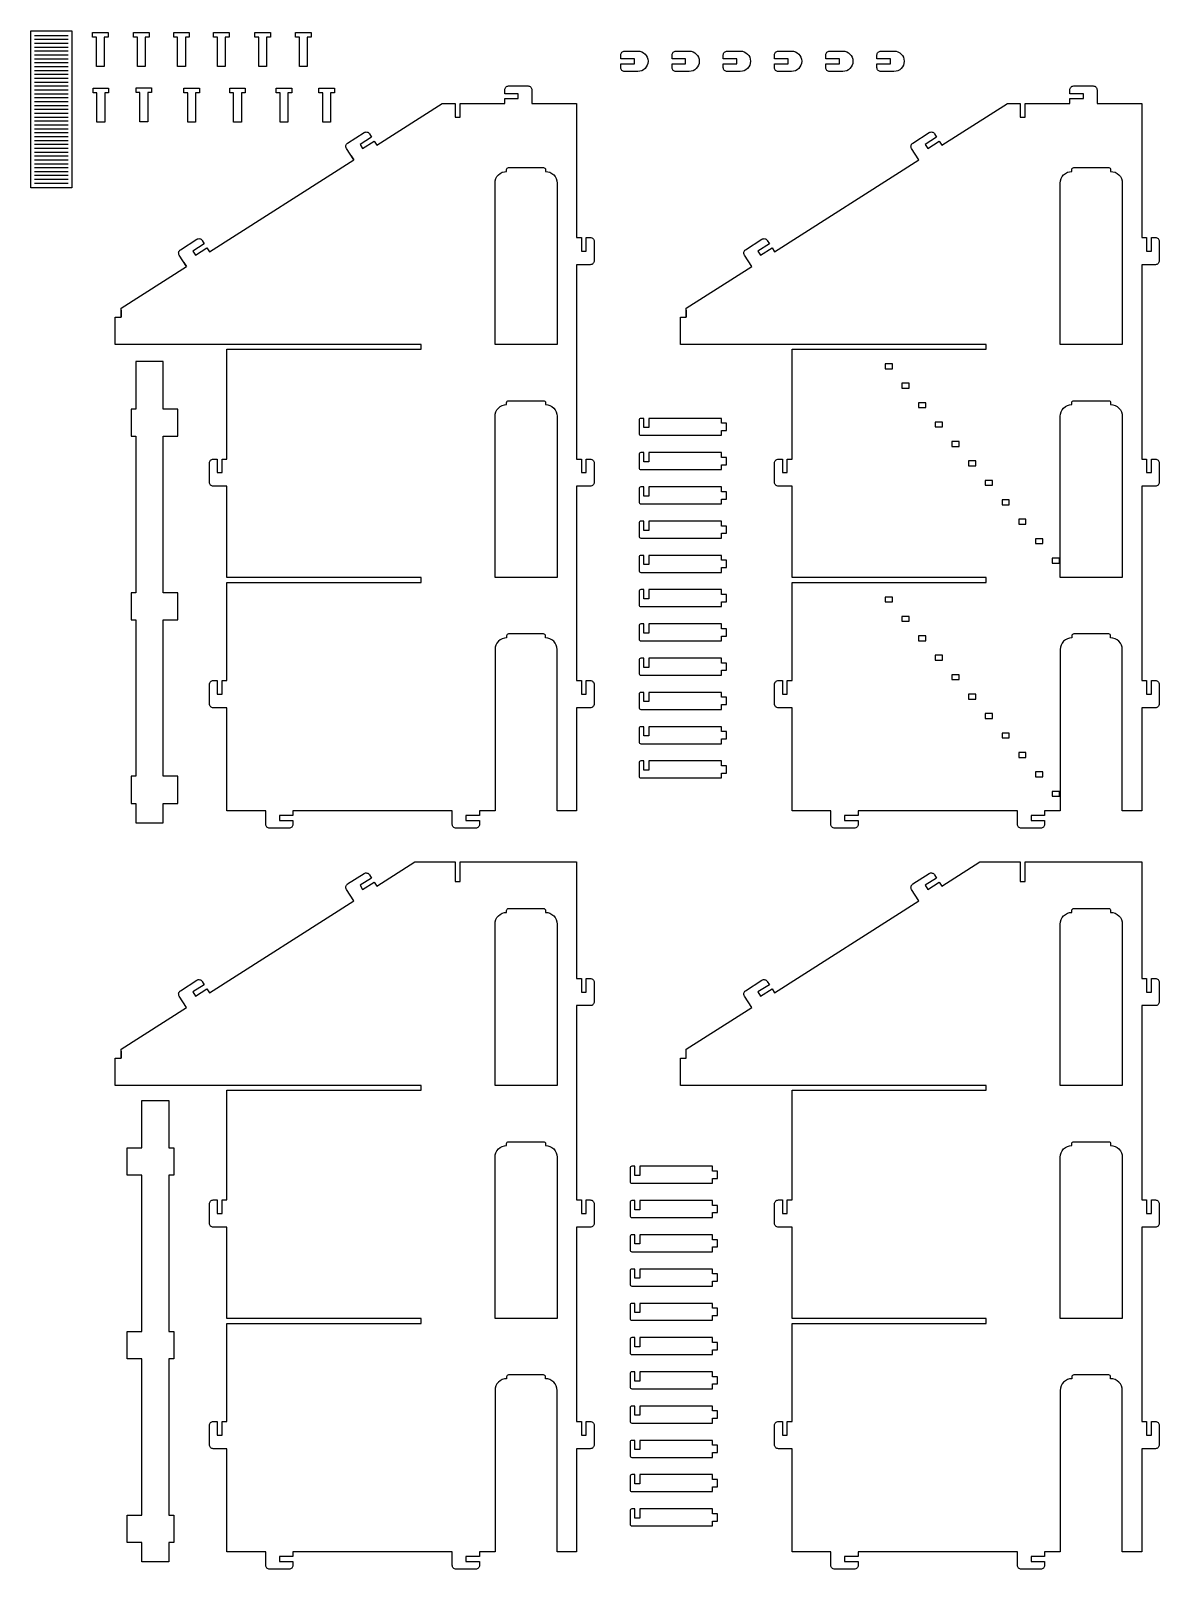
# Model space of a CAD drawing. Extents: x 3446 to 14467, y -2787 to 3269.
# Drawn here: x 11679 to 14467, y -617 to 3184 of the extents above; entities that cross this region are included whole.
import ezdxf

# ---------------------------------------------------------------- set-up
doc = ezdxf.new("R2010")
doc.units = 0
doc.header["$MEASUREMENT"] = 0
doc.layers.add('LAYER_1', color=18, linetype='CONTINUOUS')

msp = doc.modelspace()

# ---------------------------------------------------------------- linework, layer by layer
at = {"layer": 'LAYER_1'}
for points in [[(11679.1, 3183.6), (11780.8, 3183.6), (11780.8, 2795.7), (11679.1, 2795.7)], [(11860.4, 3167.6), (11860.4, 3095.6), (11841.2, 3095.6), (11841.2, 3167.6), (11831.6, 3167.6), (11831.6, 3179.6), (11870, 3179.6), (11870, 3167.6)], [(11961.7, 3167.6), (11961.7, 3095.6), (11942.5, 3095.6), (11942.5, 3167.6), (11932.9, 3167.6), (11932.9, 3179.6), (11971.3, 3179.6), (11971.3, 3167.6)], [(12061, 3167.6), (12061, 3095.6), (12041.8, 3095.6), (12041.8, 3167.6), (12032.2, 3167.6), (12032.2, 3179.6), (12070.6, 3179.6), (12070.6, 3167.6)], [(12159.4, 3167.6), (12159.4, 3095.6), (12140.2, 3095.6), (12140.2, 3167.6), (12130.6, 3167.6), (12130.6, 3179.6), (12169, 3179.6), (12169, 3167.6)], [(12261.7, 3167.6), (12261.7, 3095.6), (12242.5, 3095.6), (12242.5, 3167.6), (12232.9, 3167.6), (12232.9, 3179.6), (12271.3, 3179.6), (12271.3, 3167.6)], [(12362, 3167.6), (12362, 3095.6), (12342.8, 3095.6), (12342.8, 3167.6), (12333.2, 3167.6), (12333.2, 3179.6), (12371.6, 3179.6), (12371.6, 3167.6)], [(11861.9, 3030), (11861.9, 2958), (11842.7, 2958), (11842.7, 3030), (11833.1, 3030), (11833.1, 3042), (11871.5, 3042), (11871.5, 3030)], [(11968.1, 3030.9), (11968.1, 2958.9), (11948.9, 2958.9), (11948.9, 3030.9), (11939.3, 3030.9), (11939.3, 3042.9), (11977.7, 3042.9), (11977.7, 3030.9)], [(12086.4, 3030), (12086.4, 2958), (12067.2, 2958), (12067.2, 3030), (12057.6, 3030), (12057.6, 3042), (12096, 3042), (12096, 3030)], [(12199.5, 3030), (12199.5, 2958), (12180.3, 2958), (12180.3, 3030), (12170.7, 3030), (12170.7, 3042), (12209.1, 3042), (12209.1, 3030)], [(12314.4, 3030), (12314.4, 2958), (12295.2, 2958), (12295.2, 3030), (12285.6, 3030), (12285.6, 3042), (12324, 3042), (12324, 3030)], [(12419.8, 3030), (12419.8, 2958), (12400.6, 2958), (12400.6, 3030), (12391, 3030), (12391, 3042), (12429.4, 3042), (12429.4, 3030)], [(11938.9, 2249.2), (11926.9, 2249.2), (11926.9, 2182), (11938.9, 2182), (11938.9, 1795.6), (11926.9, 1795.6), (11926.9, 1728.4), (11938.9, 1728.4), (11938.9, 1342), (11926.9, 1342), (11926.9, 1274.8), (11938.9, 1274.8), (11938.9, 1226.8), (12006.1, 1226.8), (12006.1, 1274.8), (12042.1, 1274.8), (12042.1, 1342), (12006.1, 1342), (12006.1, 1728.4), (12042.1, 1728.4), (12042.1, 1795.6), (12006.1, 1795.6), (12006.1, 2182), (12042.1, 2182), (12042.1, 2249.2), (12006.1, 2249.2), (12006.1, 2366.8), (11938.9, 2366.8)], [(13790.1, 2348.9), (13808, 2348.9), (13808, 2360.9), (13790.1, 2360.9)], [(13831.3, 2300.9), (13849.3, 2300.9), (13849.3, 2312.9), (13831.3, 2312.9)], [(13872.6, 2252.9), (13890.5, 2252.9), (13890.5, 2264.9), (13872.6, 2264.9)], [(13913.8, 2204.9), (13931.7, 2204.9), (13931.7, 2216.9), (13913.8, 2216.9)], [(13955, 2156.9), (13973, 2156.9), (13973, 2168.9), (13955, 2168.9)], [(13996.3, 2108.9), (14014.2, 2108.9), (14014.2, 2120.9), (13996.3, 2120.9)], [(14037.5, 2060.9), (14055.4, 2060.9), (14055.4, 2072.9), (14037.5, 2072.9)], [(14078.8, 2012.9), (14096.7, 2012.9), (14096.7, 2024.9), (14078.8, 2024.9)], [(14120, 1964.9), (14137.9, 1964.9), (14137.9, 1976.9), (14120, 1976.9)], [(14161.2, 1916.9), (14179.2, 1916.9), (14179.2, 1928.9), (14161.2, 1928.9)], [(14202.5, 1868.9), (14220.4, 1868.9), (14220.4, 1880.9), (14202.5, 1880.9)], [(13790.1, 1772.9), (13808, 1772.9), (13808, 1784.9), (13790.1, 1784.9)], [(13831.3, 1724.9), (13849.3, 1724.9), (13849.3, 1736.9), (13831.3, 1736.9)], [(13872.6, 1676.9), (13890.5, 1676.9), (13890.5, 1688.9), (13872.6, 1688.9)], [(13913.8, 1628.9), (13931.7, 1628.9), (13931.7, 1640.9), (13913.8, 1640.9)], [(13955, 1580.9), (13973, 1580.9), (13973, 1592.9), (13955, 1592.9)], [(13996.3, 1532.9), (14014.2, 1532.9), (14014.2, 1544.9), (13996.3, 1544.9)], [(14037.5, 1484.9), (14055.4, 1484.9), (14055.4, 1496.9), (14037.5, 1496.9)], [(14078.8, 1436.9), (14096.7, 1436.9), (14096.7, 1448.9), (14078.8, 1448.9)], [(14120, 1388.9), (14137.9, 1388.9), (14137.9, 1400.9), (14120, 1400.9)], [(14161.2, 1340.9), (14179.2, 1340.9), (14179.2, 1352.9), (14161.2, 1352.9)], [(14202.5, 1292.9), (14220.4, 1292.9), (14220.4, 1304.9), (14202.5, 1304.9)], [(12020.6, 424), (12032.6, 424), (12032.6, 356.8), (12020.6, 356.8), (12020.6, -29.6), (12032.6, -29.6), (12032.6, -96.8), (12020.6, -96.8), (12020.6, -483.2), (12032.6, -483.2), (12032.6, -550.4), (12020.6, -550.4), (12020.6, -598.4), (11953.4, -598.4), (11953.4, -550.4), (11917.4, -550.4), (11917.4, -483.2), (11953.4, -483.2), (11953.4, -96.8), (11917.4, -96.8), (11917.4, -29.6), (11953.4, -29.6), (11953.4, 356.8), (11917.4, 356.8), (11917.4, 424), (11953.4, 424), (11953.4, 541.6), (12020.6, 541.6)]]:
    msp.add_lwpolyline(points, close=True, dxfattribs=at)
for points in [[(11688.7, 3172.1), (11771.2, 3172.1)], [(11688.7, 3162.5), (11771.2, 3162.5)], [(11688.7, 3152.9), (11771.2, 3152.9)], [(11688.7, 3143.3), (11771.2, 3143.3)], [(11688.7, 3133.7), (11771.2, 3133.7)], [(11688.7, 3124.1), (11771.2, 3124.1)], [(11688.7, 3114.5), (11771.2, 3114.5)], [(11688.7, 3104.9), (11771.2, 3104.9)], [(11688.7, 3095.3), (11771.2, 3095.3)], [(11688.7, 3085.7), (11771.2, 3085.7)], [(11688.7, 3076.1), (11771.2, 3076.1)], [(11688.7, 3066.5), (11771.2, 3066.5)], [(11688.7, 3056.9), (11771.2, 3056.9)], [(11688.7, 3047.3), (11771.2, 3047.3)], [(11688.7, 3037.7), (11771.2, 3037.7)], [(11688.7, 3028.1), (11771.2, 3028.1)], [(11688.7, 3018.5), (11771.2, 3018.5)], [(11688.7, 3008.9), (11771.2, 3008.9)], [(11688.7, 2999.3), (11771.2, 2999.3)], [(11688.7, 2989.7), (11771.2, 2989.7)], [(11688.7, 2980.1), (11771.2, 2980.1)], [(11688.7, 2970.5), (11771.2, 2970.5)], [(11688.7, 2960.9), (11771.2, 2960.9)], [(11688.7, 2951.3), (11771.2, 2951.3)], [(11688.7, 2941.7), (11771.2, 2941.7)], [(11688.7, 2932.1), (11771.2, 2932.1)], [(11688.7, 2922.5), (11771.2, 2922.5)], [(11688.7, 2912.9), (11771.2, 2912.9)], [(11688.7, 2903.3), (11771.2, 2903.3)], [(11688.7, 2893.7), (11771.2, 2893.7)], [(12527.4, 2911), (12533.8, 2900.8)], [(11688.7, 2884.1), (11771.2, 2884.1)], [(11688.7, 2874.5), (11771.2, 2874.5)], [(11688.7, 2864.9), (11771.2, 2864.9)], [(11688.7, 2855.3), (11771.2, 2855.3)], [(12470.7, 2874.8), (12477.2, 2864.7)], [(11688.7, 2845.7), (11771.2, 2845.7)], [(11688.7, 2836.1), (11771.2, 2836.1)], [(11688.7, 2826.5), (11771.2, 2826.5)], [(11688.7, 2816.9), (11771.2, 2816.9)], [(11688.7, 2807.3), (11771.2, 2807.3)], [(12114.2, 2647.5), (12120.7, 2637.3)], [(12057.6, 2611.3), (12064, 2601.2)], [(13027.7, 2605.7), (13027.7, 2448.6)]]:
    msp.add_lwpolyline(points, dxfattribs=at)
for points in [[(13137, 3102.2), (13170.6, 3102.2), (13170.6, 3114.2), (13137, 3114.2), (13137, 3123.8, -0.414214), (13146.6, 3133.4), (13179, 3133.4, -1), (13179, 3083), (13146.6, 3083, -0.414214), (13137, 3092.6)], [(13263.5, 3102.2), (13297.1, 3102.2), (13297.1, 3114.2), (13263.5, 3114.2), (13263.5, 3123.8, -0.414214), (13273.1, 3133.4), (13305.5, 3133.4, -1), (13305.5, 3083), (13273.1, 3083, -0.414214), (13263.5, 3092.6)], [(13390.1, 3102.2), (13423.7, 3102.2), (13423.7, 3114.2), (13390.1, 3114.2), (13390.1, 3123.8, -0.414214), (13399.7, 3133.4), (13432.1, 3133.4, -1), (13432.1, 3083), (13399.7, 3083, -0.414214), (13390.1, 3092.6)], [(13516.7, 3102.2), (13550.3, 3102.2), (13550.3, 3114.2), (13516.7, 3114.2), (13516.7, 3123.8, -0.414214), (13526.3, 3133.4), (13558.7, 3133.4, -1), (13558.7, 3083), (13526.3, 3083, -0.414214), (13516.7, 3092.6)], [(13643.3, 3102.2), (13676.9, 3102.2), (13676.9, 3114.2), (13643.3, 3114.2), (13643.3, 3123.8, -0.414214), (13652.9, 3133.4), (13685.3, 3133.4, -1), (13685.3, 3083), (13652.9, 3083, -0.414214), (13643.3, 3092.6)], [(13769.8, 3102.2), (13803.4, 3102.2), (13803.4, 3114.2), (13769.8, 3114.2), (13769.8, 3123.8, -0.414214), (13779.4, 3133.4), (13811.8, 3133.4, -1), (13811.8, 3083), (13779.4, 3083, -0.414214), (13769.8, 3092.6)], [(11902.1, 2493.1), (11902.1, 2476.1), (11902.1, 2498), (12064, 2601.2), (12045.9, 2629.5, -0.414214), (12048.9, 2642.8), (12089.3, 2668.6, -0.414214), (12102.6, 2665.7), (12107.8, 2657.6), (12079.4, 2639.5), (12085.9, 2629.4), (12114.2, 2647.5), (12120.7, 2637.3), (12477.2, 2864.7), (12459.1, 2893, -0.414214), (12462, 2906.3), (12502.5, 2932.1, -0.414214), (12515.8, 2929.2), (12520.9, 2921.1), (12492.6, 2903), (12499.1, 2892.9), (12527.4, 2911), (12533.8, 2900.8), (12695.7, 3004.1), (12727.7, 3004.1), (12727.7, 2970.5), (12739.7, 2970.5), (12739.7, 3004.1), (12850.1, 3004.1), (12850.1, 3016.1), (12883.7, 3016.1), (12883.7, 3028.1), (12850.1, 3028.1), (12850.1, 3037.7, -0.414214), (12859.7, 3047.3), (12907.7, 3047.3, -0.414214), (12917.3, 3037.7), (12917.3, 3004.1), (13027.7, 3004.1), (13027.7, 2672.9), (13039.7, 2672.9), (13039.7, 2639.3), (13051.7, 2639.3), (13051.7, 2672.9), (13061.3, 2672.9, -0.414214), (13070.9, 2663.3), (13070.9, 2615.3, -0.414214), (13061.3, 2605.7), (13027.7, 2605.7), (13027.7, 2125.7), (13039.7, 2125.7), (13039.7, 2092.1), (13051.7, 2092.1), (13051.7, 2125.7), (13061.3, 2125.7, -0.414214), (13070.9, 2116.1), (13070.9, 2068.1, -0.414214), (13061.3, 2058.5), (13027.7, 2058.5), (13027.7, 1578.5), (13039.7, 1578.5), (13039.7, 1544.9), (13051.7, 1544.9), (13051.7, 1578.5), (13061.3, 1578.5, -0.414214), (13070.9, 1568.9), (13070.9, 1520.9, -0.414214), (13061.3, 1511.3), (13027.7, 1511.3), (13027.7, 1256.9), (12979.7, 1256.9), (12979.7, 1655.3, 0.414214), (12950.9, 1684.1), (12950.9, 1688.9, 0.414214), (12946.1, 1693.7), (12859.7, 1693.7, 0.414214), (12854.9, 1688.9), (12854.9, 1684.1, 0.414214), (12826.1, 1655.3), (12826.1, 1256.9), (12787.7, 1256.9), (12787.7, 1244.9), (12754.1, 1244.9), (12754.1, 1232.9), (12787.7, 1232.9), (12787.7, 1223.3, -0.414214), (12778.1, 1213.7), (12730.1, 1213.7, -0.414214), (12720.5, 1223.3), (12720.5, 1256.9), (12326.9, 1256.9), (12326.9, 1244.9), (12293.3, 1244.9), (12293.3, 1232.9), (12326.9, 1232.9), (12326.9, 1223.3, -0.414214), (12317.3, 1213.7), (12269.3, 1213.7, -0.414214), (12259.7, 1223.3), (12259.7, 1256.9), (12163.7, 1256.9), (12163.7, 1511.3), (12130.1, 1511.3, -0.414214), (12120.5, 1520.9), (12120.5, 1568.9, -0.414214), (12130.1, 1578.5), (12139.7, 1578.5), (12139.7, 1544.9), (12151.7, 1544.9), (12151.7, 1578.5), (12163.7, 1578.5), (12163.7, 1820.9), (12643.7, 1820.9), (12643.7, 1832.9), (12163.7, 1832.9), (12163.7, 2058.5), (12130.1, 2058.5, -0.414214), (12120.5, 2068.1), (12120.5, 2116.1, -0.414214), (12130.1, 2125.7), (12139.7, 2125.7), (12139.7, 2092.1), (12151.7, 2092.1), (12151.7, 2125.7), (12163.7, 2125.7), (12163.7, 2396.9), (12643.7, 2396.9), (12643.7, 2408.9), (11887.7, 2408.9), (11887.7, 2476.1), (11902.1, 2476.1)], [(13298.4, 2493.1), (13298.4, 2476.1), (13298.4, 2498), (13460.3, 2601.2), (13442.2, 2629.5, -0.414214), (13445.2, 2642.8), (13485.6, 2668.6, -0.414214), (13498.9, 2665.7), (13504, 2657.6), (13475.7, 2639.5), (13482.2, 2629.4), (13510.5, 2647.5), (13516.9, 2637.3), (13873.5, 2864.7), (13855.4, 2893, -0.414214), (13858.3, 2906.3), (13898.8, 2932.1, -0.414214), (13912, 2929.2), (13917.2, 2921.1), (13888.9, 2903), (13895.3, 2892.9), (13923.7, 2911), (13930.1, 2900.8), (14092, 3004.1), (14124, 3004.1), (14124, 2970.5), (14136, 2970.5), (14136, 3004.1), (14246.4, 3004.1), (14246.4, 3016.1), (14280, 3016.1), (14280, 3028.1), (14246.4, 3028.1), (14246.4, 3037.7, -0.414214), (14256, 3047.3), (14304, 3047.3, -0.414214), (14313.6, 3037.7), (14313.6, 3004.1), (14424, 3004.1), (14424, 2672.9), (14436, 2672.9), (14436, 2639.3), (14448, 2639.3), (14448, 2672.9), (14457.6, 2672.9, -0.414214), (14467.2, 2663.3), (14467.2, 2615.3, -0.414214), (14457.6, 2605.7), (14424, 2605.7), (14424, 2125.7), (14436, 2125.7), (14436, 2092.1), (14448, 2092.1), (14448, 2125.7), (14457.6, 2125.7, -0.414214), (14467.2, 2116.1), (14467.2, 2068.1, -0.414214), (14457.6, 2058.5), (14424, 2058.5), (14424, 1578.5), (14436, 1578.5), (14436, 1544.9), (14448, 1544.9), (14448, 1578.5), (14457.6, 1578.5, -0.414214), (14467.2, 1568.9), (14467.2, 1520.9, -0.414214), (14457.6, 1511.3), (14424, 1511.3), (14424, 1256.9), (14376, 1256.9), (14376, 1655.3, 0.414214), (14347.2, 1684.1), (14347.2, 1688.9, 0.414214), (14342.4, 1693.7), (14256, 1693.7, 0.414214), (14251.2, 1688.9), (14251.2, 1684.1, 0.414214), (14222.4, 1655.3), (14222.4, 1256.9), (14184, 1256.9), (14184, 1244.9), (14150.4, 1244.9), (14150.4, 1232.9), (14184, 1232.9), (14184, 1223.3, -0.414214), (14174.4, 1213.7), (14126.4, 1213.7, -0.414214), (14116.8, 1223.3), (14116.8, 1256.9), (13723.2, 1256.9), (13723.2, 1244.9), (13689.6, 1244.9), (13689.6, 1232.9), (13723.2, 1232.9), (13723.2, 1223.3, -0.414214), (13713.6, 1213.7), (13665.6, 1213.7, -0.414214), (13656, 1223.3), (13656, 1256.9), (13560, 1256.9), (13560, 1511.3), (13526.4, 1511.3, -0.414214), (13516.8, 1520.9), (13516.8, 1568.9, -0.414214), (13526.4, 1578.5), (13536, 1578.5), (13536, 1544.9), (13548, 1544.9), (13548, 1578.5), (13560, 1578.5), (13560, 1820.9), (14040, 1820.9), (14040, 1832.9), (13560, 1832.9), (13560, 2058.5), (13526.4, 2058.5, -0.414214), (13516.8, 2068.1), (13516.8, 2116.1, -0.414214), (13526.4, 2125.7), (13536, 2125.7), (13536, 2092.1), (13548, 2092.1), (13548, 2125.7), (13560, 2125.7), (13560, 2396.9), (14040, 2396.9), (14040, 2408.9), (13284, 2408.9), (13284, 2476.1), (13298.4, 2476.1)], [(12979.7, 2807.3), (12979.7, 2408.9), (12826.1, 2408.9), (12826.1, 2807.3, -0.414214), (12854.9, 2836.1), (12854.9, 2840.9, -0.414214), (12859.7, 2845.7), (12946.1, 2845.7, -0.414214), (12950.9, 2840.9), (12950.9, 2836.1, -0.414214)], [(14376, 2807.3), (14376, 2408.9), (14222.4, 2408.9), (14222.4, 2807.3, -0.414214), (14251.2, 2836.1), (14251.2, 2840.9, -0.414214), (14256, 2845.7), (14342.4, 2845.7, -0.414214), (14347.2, 2840.9), (14347.2, 2836.1, -0.414214)], [(12979.7, 2231.3), (12979.7, 1832.9), (12826.1, 1832.9), (12826.1, 2231.3, -0.414214), (12854.9, 2260.1), (12854.9, 2264.9, -0.414214), (12859.7, 2269.7), (12946.1, 2269.7, -0.414214), (12950.9, 2264.9), (12950.9, 2260.1, -0.414214)], [(14376, 2231.3), (14376, 1832.9), (14222.4, 1832.9), (14222.4, 2231.3, -0.414214), (14251.2, 2260.1), (14251.2, 2264.9, -0.414214), (14256, 2269.7), (14342.4, 2269.7, -0.414214), (14347.2, 2264.9), (14347.2, 2260.1, -0.414214)], [(13386, 2226.2), (13206, 2226.2), (13206, 2203.5), (13194, 2203.5), (13194, 2226.2), (13186.8, 2226.2, 0.414214), (13182, 2221.4), (13182, 2189.1, 0.414214), (13186.8, 2184.3), (13386, 2184.3), (13386, 2196.3), (13398, 2196.3), (13398, 2214.2), (13386, 2214.2)], [(13386, 2141.6), (13206, 2141.6), (13206, 2118.9), (13194, 2118.9), (13194, 2141.6), (13186.8, 2141.6, 0.414214), (13182, 2136.8), (13182, 2104.5, 0.414214), (13186.8, 2099.7), (13386, 2099.7), (13386, 2111.7), (13398, 2111.7), (13398, 2129.6), (13386, 2129.6)], [(13386, 2057), (13206, 2057), (13206, 2034.2), (13194, 2034.2), (13194, 2057), (13186.8, 2057, 0.414214), (13182, 2052.2), (13182, 2019.8, 0.414214), (13186.8, 2015), (13386, 2015), (13386, 2027), (13398, 2027), (13398, 2045), (13386, 2045)], [(13386, 1972.3), (13206, 1972.3), (13206, 1949.6), (13194, 1949.6), (13194, 1972.3), (13186.8, 1972.3, 0.414214), (13182, 1967.5), (13182, 1935.2, 0.414214), (13186.8, 1930.4), (13386, 1930.4), (13386, 1942.4), (13398, 1942.4), (13398, 1960.3), (13386, 1960.3)], [(13386, 1887.7), (13206, 1887.7), (13206, 1865), (13194, 1865), (13194, 1887.7), (13186.8, 1887.7, 0.414214), (13182, 1882.9), (13182, 1850.6, 0.414214), (13186.8, 1845.8), (13386, 1845.8), (13386, 1857.8), (13398, 1857.8), (13398, 1875.7), (13386, 1875.7)], [(13386, 1803.1), (13206, 1803.1), (13206, 1780.4), (13194, 1780.4), (13194, 1803.1), (13186.8, 1803.1, 0.414214), (13182, 1798.3), (13182, 1766, 0.414214), (13186.8, 1761.2), (13386, 1761.2), (13386, 1773.2), (13398, 1773.2), (13398, 1791.1), (13386, 1791.1)], [(13386, 1718.4), (13206, 1718.4), (13206, 1695.7), (13194, 1695.7), (13194, 1718.4), (13186.8, 1718.4, 0.414214), (13182, 1713.6), (13182, 1681.3, 0.414214), (13186.8, 1676.5), (13386, 1676.5), (13386, 1688.5), (13398, 1688.5), (13398, 1706.4), (13386, 1706.4)], [(13386, 1633.8), (13206, 1633.8), (13206, 1611.1), (13194, 1611.1), (13194, 1633.8), (13186.8, 1633.8, 0.414214), (13182, 1629), (13182, 1596.7, 0.414214), (13186.8, 1591.9), (13386, 1591.9), (13386, 1603.9), (13398, 1603.9), (13398, 1621.8), (13386, 1621.8)], [(13386, 1549.2), (13206, 1549.2), (13206, 1526.5), (13194, 1526.5), (13194, 1549.2), (13186.8, 1549.2, 0.414214), (13182, 1544.4), (13182, 1512.1, 0.414214), (13186.8, 1507.3), (13386, 1507.3), (13386, 1519.3), (13398, 1519.3), (13398, 1537.2), (13386, 1537.2)], [(13386, 1464.6), (13206, 1464.6), (13206, 1441.8), (13194, 1441.8), (13194, 1464.6), (13186.8, 1464.6, 0.414214), (13182, 1459.8), (13182, 1427.4, 0.414214), (13186.8, 1422.6), (13386, 1422.6), (13386, 1434.6), (13398, 1434.6), (13398, 1452.6), (13386, 1452.6)], [(13386, 1379.9), (13206, 1379.9), (13206, 1357.2), (13194, 1357.2), (13194, 1379.9), (13186.8, 1379.9, 0.414214), (13182, 1375.1), (13182, 1342.8, 0.414214), (13186.8, 1338), (13386, 1338), (13386, 1350), (13398, 1350), (13398, 1367.9), (13386, 1367.9)], [(11902.1, 662.8), (11902.1, 645.9), (11902.1, 667.7), (12064, 771), (12045.9, 799.3, -0.414214), (12048.9, 812.5), (12089.3, 838.4, -0.414214), (12102.6, 835.4), (12107.8, 827.3), (12079.4, 809.3), (12085.9, 799.1), (12114.2, 817.2), (12120.7, 807.1), (12477.2, 1034.5), (12459.1, 1062.8, -0.414214), (12462, 1076.1), (12502.5, 1101.9, -0.414214), (12515.8, 1098.9), (12520.9, 1090.8), (12492.6, 1072.8), (12499.1, 1062.7), (12527.4, 1080.7), (12533.8, 1070.6), (12627.7, 1130.5), (12727.7, 1130.5), (12727.7, 1082.5), (12739.7, 1082.5), (12739.7, 1130.5), (13027.7, 1130.5), (13027.7, 842.7), (13039.7, 842.7), (13039.7, 809.1), (13051.7, 809.1), (13051.7, 842.7), (13061.3, 842.7, -0.414214), (13070.9, 833.1), (13070.9, 785.1, -0.414214), (13061.3, 775.5), (13027.7, 775.5), (13027.7, 295.5), (13039.7, 295.5), (13039.7, 261.9), (13051.7, 261.9), (13051.7, 295.5), (13061.3, 295.5, -0.414214), (13070.9, 285.9), (13070.9, 237.9, -0.414214), (13061.3, 228.3), (13027.7, 228.3), (13027.7, -251.7), (13039.7, -251.7), (13039.7, -285.3), (13051.7, -285.3), (13051.7, -251.7), (13061.3, -251.7, -0.414214), (13070.9, -261.3), (13070.9, -309.3, -0.414214), (13061.3, -318.9), (13027.7, -318.9), (13027.7, -573.3), (12979.7, -573.3), (12979.7, -174.9, 0.414214), (12950.9, -146.1), (12950.9, -141.3, 0.414214), (12946.1, -136.5), (12859.7, -136.5, 0.414214), (12854.9, -141.3), (12854.9, -146.1, 0.414214), (12826.1, -174.9), (12826.1, -573.3), (12787.7, -573.3), (12787.7, -585.3), (12754.1, -585.3), (12754.1, -597.3), (12787.7, -597.3), (12787.7, -606.9, -0.414214), (12778.1, -616.5), (12730.1, -616.5, -0.414214), (12720.5, -606.9), (12720.5, -573.3), (12326.9, -573.3), (12326.9, -585.3), (12293.3, -585.3), (12293.3, -597.3), (12326.9, -597.3), (12326.9, -606.9, -0.414214), (12317.3, -616.5), (12269.3, -616.5, -0.414214), (12259.7, -606.9), (12259.7, -573.3), (12163.7, -573.3), (12163.7, -318.9), (12130.1, -318.9, -0.414214), (12120.5, -309.3), (12120.5, -261.3, -0.414214), (12130.1, -251.7), (12139.7, -251.7), (12139.7, -285.3), (12151.7, -285.3), (12151.7, -251.7), (12163.7, -251.7), (12163.7, -9.3), (12643.7, -9.3), (12643.7, 2.7), (12163.7, 2.7), (12163.7, 228.3), (12130.1, 228.3, -0.414214), (12120.5, 237.9), (12120.5, 285.9, -0.414214), (12130.1, 295.5), (12139.7, 295.5), (12139.7, 261.9), (12151.7, 261.9), (12151.7, 295.5), (12163.7, 295.5), (12163.7, 566.7), (12643.7, 566.7), (12643.7, 578.7), (11887.7, 578.7), (11887.7, 645.9), (11902.1, 645.9)], [(13298.4, 656.8), (13298.4, 667.7), (13460.3, 771), (13442.2, 799.3, -0.414214), (13445.2, 812.5), (13485.6, 838.4, -0.414214), (13498.9, 835.4), (13504, 827.3), (13475.7, 809.3), (13482.2, 799.1), (13510.5, 817.2), (13516.9, 807.1), (13873.5, 1034.5), (13855.4, 1062.8, -0.414214), (13858.3, 1076.1), (13898.8, 1101.9, -0.414214), (13912, 1098.9), (13917.2, 1090.8), (13888.9, 1072.8), (13895.3, 1062.7), (13923.7, 1080.7), (13930.1, 1070.6), (14024, 1130.5), (14124, 1130.5), (14124, 1082.5), (14136, 1082.5), (14136, 1130.5), (14424, 1130.5), (14424, 842.7), (14436, 842.7), (14436, 809.1), (14448, 809.1), (14448, 842.7), (14457.6, 842.7, -0.414214), (14467.2, 833.1), (14467.2, 785.1, -0.414214), (14457.6, 775.5), (14424, 775.5), (14424, 295.5), (14436, 295.5), (14436, 261.9), (14448, 261.9), (14448, 295.5), (14457.6, 295.5, -0.414214), (14467.2, 285.9), (14467.2, 237.9, -0.414214), (14457.6, 228.3), (14424, 228.3), (14424, -251.7), (14436, -251.7), (14436, -285.3), (14448, -285.3), (14448, -251.7), (14457.6, -251.7, -0.414214), (14467.2, -261.3), (14467.2, -309.3, -0.414214), (14457.6, -318.9), (14424, -318.9), (14424, -573.3), (14376, -573.3), (14376, -174.9, 0.414214), (14347.2, -146.1), (14347.2, -141.3, 0.414214), (14342.4, -136.5), (14256, -136.5, 0.414214), (14251.2, -141.3), (14251.2, -146.1, 0.414214), (14222.4, -174.9), (14222.4, -573.3), (14184, -573.3), (14184, -585.3), (14150.4, -585.3), (14150.4, -597.3), (14184, -597.3), (14184, -606.9, -0.414214), (14174.4, -616.5), (14126.4, -616.5, -0.414214), (14116.8, -606.9), (14116.8, -573.3), (13723.2, -573.3), (13723.2, -585.3), (13689.6, -585.3), (13689.6, -597.3), (13723.2, -597.3), (13723.2, -606.9, -0.414214), (13713.6, -616.5), (13665.6, -616.5, -0.414214), (13656, -606.9), (13656, -573.3), (13560, -573.3), (13560, -318.9), (13526.4, -318.9, -0.414214), (13516.8, -309.3), (13516.8, -261.3, -0.414214), (13526.4, -251.7), (13536, -251.7), (13536, -285.3), (13548, -285.3), (13548, -251.7), (13560, -251.7), (13560, -9.3), (14040, -9.3), (14040, 2.7), (13560, 2.7), (13560, 228.3), (13526.4, 228.3, -0.414214), (13516.8, 237.9), (13516.8, 285.9, -0.414214), (13526.4, 295.5), (13536, 295.5), (13536, 261.9), (13548, 261.9), (13548, 295.5), (13560, 295.5), (13560, 566.7), (14040, 566.7), (14040, 578.7), (13284, 578.7), (13284, 645.9), (13298.4, 645.9)], [(12979.7, 977.1), (12979.7, 578.7), (12826.1, 578.7), (12826.1, 977.1, -0.414214), (12854.9, 1005.9), (12854.9, 1010.7, -0.414214), (12859.7, 1015.5), (12946.1, 1015.5, -0.414214), (12950.9, 1010.7), (12950.9, 1005.9, -0.414214)], [(14376, 977.1), (14376, 578.7), (14222.4, 578.7), (14222.4, 977.1, -0.414214), (14251.2, 1005.9), (14251.2, 1010.7, -0.414214), (14256, 1015.5), (14342.4, 1015.5, -0.414214), (14347.2, 1010.7), (14347.2, 1005.9, -0.414214)], [(12979.7, 401.1), (12979.7, 2.7), (12826.1, 2.7), (12826.1, 401.1, -0.414214), (12854.9, 429.9), (12854.9, 434.7, -0.414214), (12859.7, 439.5), (12946.1, 439.5, -0.414214), (12950.9, 434.7), (12950.9, 429.9, -0.414214)], [(14376, 401.1), (14376, 2.7), (14222.4, 2.7), (14222.4, 401.1, -0.414214), (14251.2, 429.9), (14251.2, 434.7, -0.414214), (14256, 439.5), (14342.4, 439.5, -0.414214), (14347.2, 434.7), (14347.2, 429.9, -0.414214)], [(13363.7, 378.8), (13183.7, 378.8), (13183.7, 356), (13171.7, 356), (13171.7, 378.8), (13164.5, 378.8, 0.414214), (13159.7, 374), (13159.7, 341.6, 0.414214), (13164.5, 336.8), (13363.7, 336.8), (13363.7, 348.8), (13375.7, 348.8), (13375.7, 366.8), (13363.7, 366.8)], [(13363.7, 294.1), (13183.7, 294.1), (13183.7, 271.4), (13171.7, 271.4), (13171.7, 294.1), (13164.5, 294.1, 0.414214), (13159.7, 289.3), (13159.7, 257, 0.414214), (13164.5, 252.2), (13363.7, 252.2), (13363.7, 264.2), (13375.7, 264.2), (13375.7, 282.1), (13363.7, 282.1)], [(13363.7, 209.5), (13183.7, 209.5), (13183.7, 186.8), (13171.7, 186.8), (13171.7, 209.5), (13164.5, 209.5, 0.414214), (13159.7, 204.7), (13159.7, 172.4, 0.414214), (13164.5, 167.6), (13363.7, 167.6), (13363.7, 179.6), (13375.7, 179.6), (13375.7, 197.5), (13363.7, 197.5)], [(13363.7, 124.9), (13183.7, 124.9), (13183.7, 102.2), (13171.7, 102.2), (13171.7, 124.9), (13164.5, 124.9, 0.414214), (13159.7, 120.1), (13159.7, 87.8, 0.414214), (13164.5, 83), (13363.7, 83), (13363.7, 95), (13375.7, 95), (13375.7, 112.9), (13363.7, 112.9)], [(13363.7, 40.2), (13183.7, 40.2), (13183.7, 17.5), (13171.7, 17.5), (13171.7, 40.2), (13164.5, 40.2, 0.414214), (13159.7, 35.4), (13159.7, 3.1, 0.414214), (13164.5, -1.7), (13363.7, -1.7), (13363.7, 10.3), (13375.7, 10.3), (13375.7, 28.2), (13363.7, 28.2)], [(13363.7, -44.4), (13183.7, -44.4), (13183.7, -67.1), (13171.7, -67.1), (13171.7, -44.4), (13164.5, -44.4, 0.414214), (13159.7, -49.2), (13159.7, -81.5, 0.414214), (13164.5, -86.3), (13363.7, -86.3), (13363.7, -74.3), (13375.7, -74.3), (13375.7, -56.4), (13363.7, -56.4)], [(13363.7, -129), (13183.7, -129), (13183.7, -151.7), (13171.7, -151.7), (13171.7, -129), (13164.5, -129, 0.414214), (13159.7, -133.8), (13159.7, -166.1, 0.414214), (13164.5, -170.9), (13363.7, -170.9), (13363.7, -158.9), (13375.7, -158.9), (13375.7, -141), (13363.7, -141)], [(13363.7, -213.6), (13183.7, -213.6), (13183.7, -236.4), (13171.7, -236.4), (13171.7, -213.6), (13164.5, -213.6, 0.414214), (13159.7, -218.4), (13159.7, -250.8, 0.414214), (13164.5, -255.6), (13363.7, -255.6), (13363.7, -243.6), (13375.7, -243.6), (13375.7, -225.6), (13363.7, -225.6)], [(13363.7, -298.3), (13183.7, -298.3), (13183.7, -321), (13171.7, -321), (13171.7, -298.3), (13164.5, -298.3, 0.414214), (13159.7, -303.1), (13159.7, -335.4, 0.414214), (13164.5, -340.2), (13363.7, -340.2), (13363.7, -328.2), (13375.7, -328.2), (13375.7, -310.3), (13363.7, -310.3)], [(13363.7, -382.9), (13183.7, -382.9), (13183.7, -405.6), (13171.7, -405.6), (13171.7, -382.9), (13164.5, -382.9, 0.414214), (13159.7, -387.7), (13159.7, -420, 0.414214), (13164.5, -424.8), (13363.7, -424.8), (13363.7, -412.8), (13375.7, -412.8), (13375.7, -394.9), (13363.7, -394.9)], [(13363.7, -467.5), (13183.7, -467.5), (13183.7, -490.3), (13171.7, -490.3), (13171.7, -467.5), (13164.5, -467.5, 0.414214), (13159.7, -472.3), (13159.7, -504.7, 0.414214), (13164.5, -509.5), (13363.7, -509.5), (13363.7, -497.5), (13375.7, -497.5), (13375.7, -479.5), (13363.7, -479.5)]]:
    msp.add_lwpolyline(points, format="xyb", close=True, dxfattribs=at)

doc.saveas('drawing.dxf')
